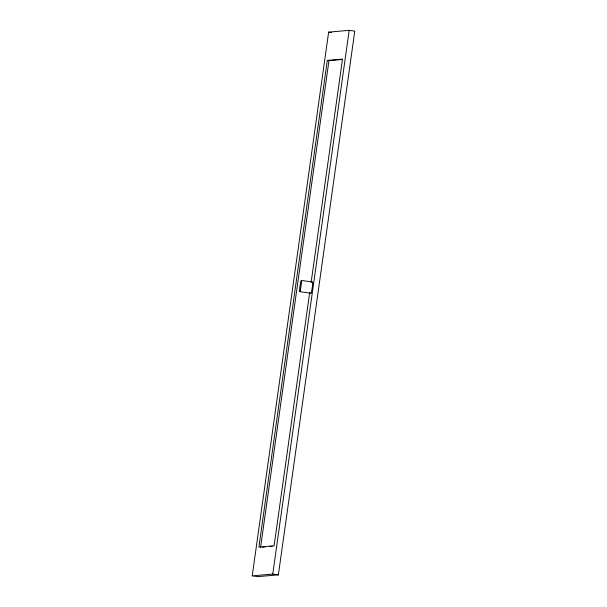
<?xml version="1.0" encoding="UTF-8"?>
<svg xmlns="http://www.w3.org/2000/svg" width="607" height="607" viewBox="0 0 607 607"><rect width="100%" height="100%" fill="white"/><g stroke="black" fill="none" stroke-linecap="round" stroke-linejoin="round"><path stroke-width="0.91" d="M252.224 575.853L328.637 32.133L349.184 30.35L354.776 31.147L278.363 574.867L257.816 576.65L252.224 575.853L272.763 574.07L278.363 574.867M311.141 282.278L342.507 59.099L327.302 60.419L258.901 547.104L274.106 545.784L309.691 292.597M260.578 547.347L328.979 60.654L342.394 59.494M272.763 574.07L349.184 30.35M262.368 547.188L265.054 546.953M269.523 546.566L272.209 546.338M328.637 32.133L331.437 32.528M327.302 60.419L328.979 60.654M301.322 280.419L312.514 282.012M299.744 291.648L310.936 293.242M312.142 282.786A5.675 0.516 -81.9 0 1 312.347 286.845A5.675 0.516 -81.9 0 1 310.822 293.06M300.351 289.971A5.675 0.516 -81.9 0 0 301.436 280.593A5.675 0.516 -81.9 0 0 299.828 287.528A5.675 0.516 -81.9 0 0 300.351 289.971"/></g></svg>
